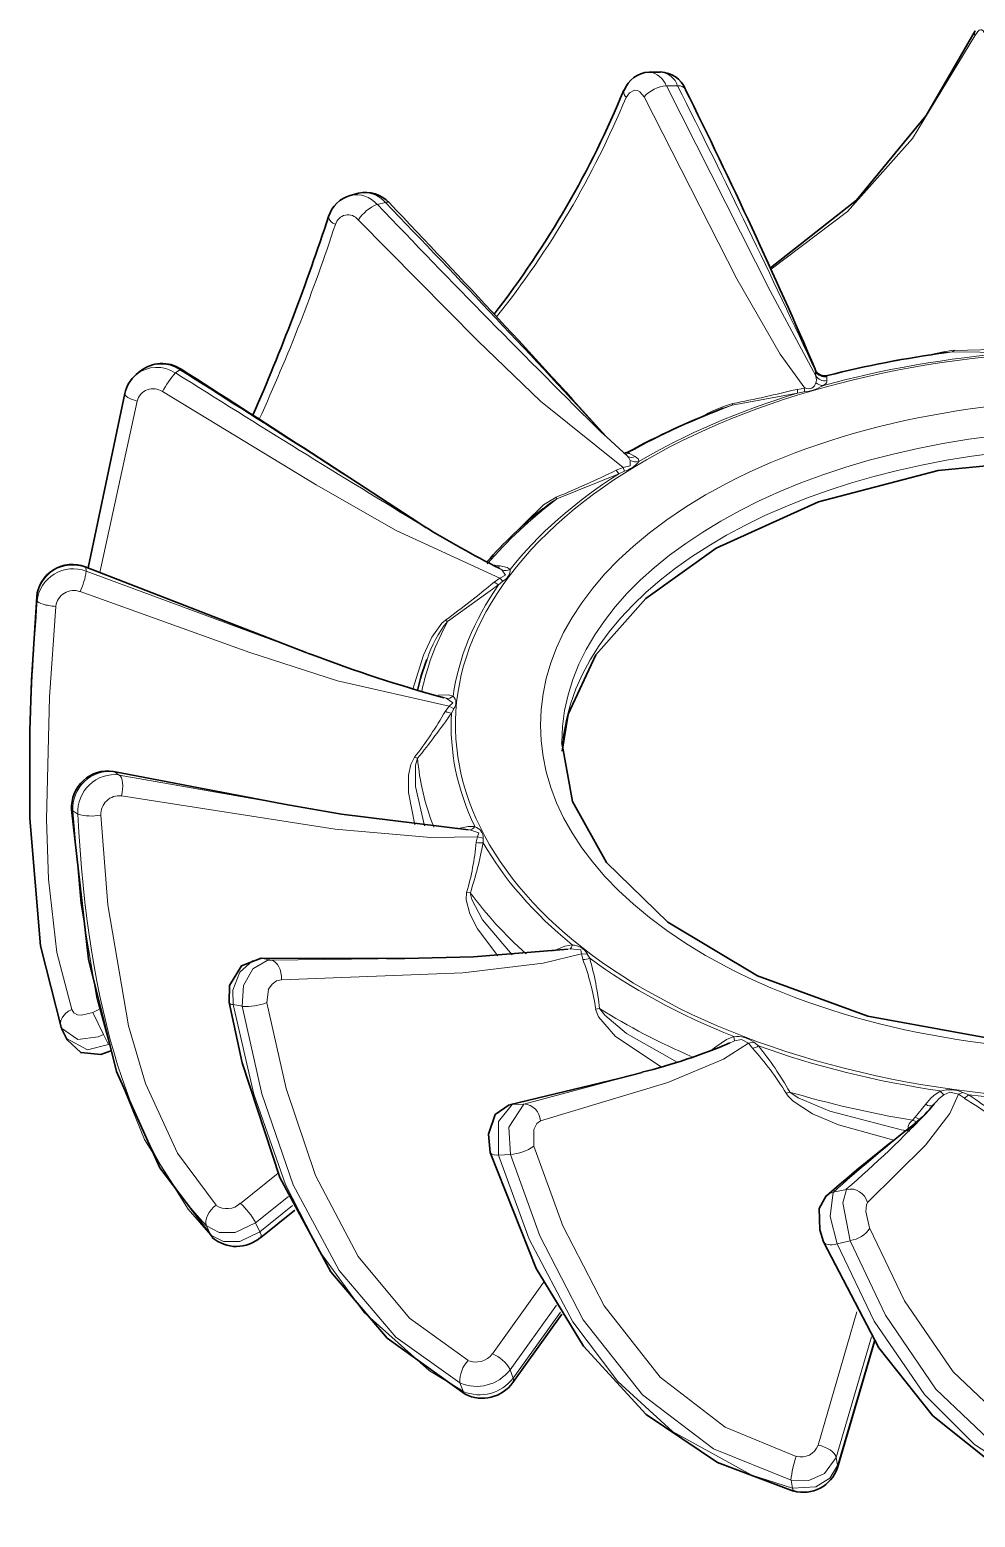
# Model space of a CAD drawing. Extents: x 145 to 857, y 42 to 790.
# Drawn here: x 702.72 to 705.377, y 465.918 to 470.099 of the extents above; entities that cross this region are included whole.
import ezdxf

# ---------------------------------------------------------------- set-up
doc = ezdxf.new("R2010")
doc.units = 0

msp = doc.modelspace()

# ---------------------------------------------------------------- linework, layer by layer
at = {"color": 7, "lineweight": 35, "ltscale": 0.000782849}
msp.add_line((704.4608, 469.9797), (704.4921, 469.9802), dxfattribs=at)
at = {"color": 7, "lineweight": 13, "ltscale": 0.000799566}
msp.add_line((704.5095, 469.9414), (704.5414, 469.9413), dxfattribs=at)
at = {"color": 7, "lineweight": 35, "ltscale": 0.000593284}
msp.add_line((703.6208, 469.6331), (703.6437, 469.6392), dxfattribs=at)
at = {"color": 7, "lineweight": 13, "ltscale": 0.000600681}
msp.add_line((703.6963, 469.608), (703.7197, 469.6136), dxfattribs=at)
at = {"color": 7, "lineweight": 13, "ltscale": 0.004303}
msp.add_line((705.3184, 469.1975), (705.4904, 469.2014), dxfattribs=at)
at = {"color": 7, "lineweight": 13, "ltscale": 0.000447902}
msp.add_line((705.2954, 469.1914), (705.3132, 469.1932), dxfattribs=at)
at = {"color": 7, "lineweight": 13, "ltscale": 0.000166845}
msp.add_line((705.3132, 469.1932), (705.3184, 469.1975), dxfattribs=at)
at = {"color": 7, "lineweight": 13, "ltscale": 0.004265}
msp.add_line((705.3132, 469.1932), (705.4838, 469.1914), dxfattribs=at)
at = {"color": 7, "lineweight": 35, "ltscale": 0.000372081}
msp.add_line((703.019, 469.1294), (703.0304, 469.139), dxfattribs=at)
at = {"color": 7, "lineweight": 13, "ltscale": 0.000376605}
msp.add_line((703.1296, 469.1342), (703.1416, 469.1433), dxfattribs=at)
at = {"color": 7, "lineweight": 13, "ltscale": 9.48626e-05}
msp.add_line((703.1416, 469.1433), (703.145, 469.145), dxfattribs=at)
at = {"color": 7, "lineweight": 13, "ltscale": 6.61077e-05}
msp.add_line((704.927, 469.1444), (704.9279, 469.1419), dxfattribs=at)
at = {"color": 7, "lineweight": 13, "ltscale": 0.000102949}
msp.add_line((704.9279, 469.1419), (704.9287, 469.1379), dxfattribs=at)
at = {"color": 7, "lineweight": 13, "ltscale": 0.000294593}
msp.add_line((704.9287, 469.1379), (704.929, 469.1261), dxfattribs=at)
at = {"color": 7, "lineweight": 13, "ltscale": 0.000308846}
msp.add_line((704.929, 469.1261), (704.9316, 469.114), dxfattribs=at)
at = {"color": 7, "lineweight": 13, "ltscale": 6.42502e-05}
msp.add_line((704.96, 469.1259), (704.9598, 469.1233), dxfattribs=at)
at = {"color": 7, "lineweight": 13, "ltscale": 0.00026093}
msp.add_line((704.9598, 469.1233), (704.9598, 469.1129), dxfattribs=at)
at = {"color": 7, "lineweight": 13, "ltscale": 5.16325e-05}
msp.add_line((704.9617, 469.127), (704.96, 469.1259), dxfattribs=at)
at = {"color": 7, "lineweight": 35, "ltscale": 0.0125}
msp.add_line((702.8842, 468.5867), (702.987, 469.076), dxfattribs=at)
at = {"color": 7, "lineweight": 13, "ltscale": 0.004658}
msp.add_line((704.6943, 469.0433), (704.8775, 469.0775), dxfattribs=at)
at = {"color": 7, "lineweight": 13, "ltscale": 0.000538583}
msp.add_line((704.8773, 469.0881), (704.8986, 469.0917), dxfattribs=at)
at = {"color": 7, "lineweight": 13, "ltscale": 0.000265542}
msp.add_line((704.8775, 469.0775), (704.8773, 469.0881), dxfattribs=at)
at = {"color": 7, "lineweight": 13, "ltscale": 0.00048359}
msp.add_line((704.8775, 469.0775), (704.8965, 469.0812), dxfattribs=at)
at = {"color": 7, "lineweight": 13, "ltscale": 0.00026753}
msp.add_line((704.8965, 469.0812), (704.8986, 469.0917), dxfattribs=at)
at = {"color": 7, "lineweight": 13, "ltscale": 0.000190639}
msp.add_line((704.9296, 469.1067), (704.9316, 469.114), dxfattribs=at)
at = {"color": 7, "lineweight": 13, "ltscale": 0.000221127}
msp.add_line((704.9511, 469.0989), (704.9578, 469.1047), dxfattribs=at)
at = {"color": 7, "lineweight": 13, "ltscale": 0.012319}
msp.add_line((702.9166, 468.5735), (703.022, 469.0549), dxfattribs=at)
at = {"color": 7, "lineweight": 13, "ltscale": 0.000675295}
msp.add_line((704.6687, 469.0348), (704.6943, 469.0433), dxfattribs=at)
at = {"color": 7, "lineweight": 13, "ltscale": 0.000129639}
msp.add_line((704.6943, 469.0433), (704.6958, 469.0482), dxfattribs=at)
at = {"color": 7, "lineweight": 35, "ltscale": 0.002391}
msp.add_line((704.3995, 468.9), (704.3293, 468.965), dxfattribs=at)
at = {"color": 7, "lineweight": 35, "ltscale": 0.000299956}
msp.add_line((704.4012, 468.9115), (704.3895, 468.9087), dxfattribs=at)
at = {"color": 7, "lineweight": 13, "ltscale": 0.000304913}
msp.add_line((704.4023, 468.9102), (704.3903, 468.9082), dxfattribs=at)
at = {"color": 7, "lineweight": 13, "ltscale": 4.03132e-05}
msp.add_line((704.4015, 468.9116), (704.4023, 468.9102), dxfattribs=at)
at = {"color": 7, "lineweight": 13, "ltscale": 0.000104163}
msp.add_line((704.4023, 468.9102), (704.4058, 468.908), dxfattribs=at)
at = {"color": 7, "lineweight": 13, "ltscale": 0.000532986}
msp.add_line((704.3683, 468.8606), (704.3881, 468.8684), dxfattribs=at)
at = {"color": 7, "lineweight": 13, "ltscale": 0.000275082}
msp.add_line((704.3918, 468.858), (704.3881, 468.8684), dxfattribs=at)
at = {"color": 7, "lineweight": 13, "ltscale": 0.000337085}
msp.add_line((704.4058, 468.908), (704.3925, 468.9062), dxfattribs=at)
at = {"color": 7, "lineweight": 13, "ltscale": 0.000154295}
msp.add_line((704.3995, 468.9), (704.4038, 468.8956), dxfattribs=at)
at = {"color": 7, "lineweight": 35, "ltscale": 4.91371e-05}
msp.add_line((704.4011, 468.8989), (704.3995, 468.9), dxfattribs=at)
at = {"color": 7, "lineweight": 13, "ltscale": 0.000204229}
msp.add_line((704.4078, 468.8885), (704.4038, 468.8956), dxfattribs=at)
at = {"color": 7, "lineweight": 13, "ltscale": 0.000449309}
msp.add_line((704.4058, 468.908), (704.4214, 468.8991), dxfattribs=at)
at = {"color": 7, "lineweight": 13, "ltscale": 0.000300781}
msp.add_line((704.4214, 468.8991), (704.431, 468.8918), dxfattribs=at)
at = {"color": 7, "lineweight": 13, "ltscale": 0.00016126}
msp.add_line((704.4317, 468.8854), (704.431, 468.8918), dxfattribs=at)
at = {"color": 7, "lineweight": 13, "ltscale": 0.004687}
msp.add_line((704.2015, 468.7802), (704.3752, 468.8507), dxfattribs=at)
at = {"color": 7, "lineweight": 13, "ltscale": 0.000302263}
msp.add_line((704.3752, 468.8507), (704.3683, 468.8606), dxfattribs=at)
at = {"color": 7, "lineweight": 13, "ltscale": 0.00045224}
msp.add_line((704.3752, 468.8507), (704.3918, 468.858), dxfattribs=at)
at = {"color": 7, "lineweight": 13, "ltscale": 0.000135142}
msp.add_line((704.2015, 468.7802), (704.1992, 468.785), dxfattribs=at)
at = {"color": 7, "lineweight": 13, "ltscale": 5.26152e-05}
msp.add_line((702.877, 468.5873), (702.8759, 468.5891), dxfattribs=at)
at = {"color": 7, "lineweight": 35, "ltscale": 0.016711}
msp.add_line((703.499, 468.3471), (702.8759, 468.5891), dxfattribs=at)
at = {"color": 7, "lineweight": 13, "ltscale": 0.000258127}
msp.add_line((702.8779, 468.577), (702.877, 468.5873), dxfattribs=at)
at = {"color": 7, "lineweight": 13, "ltscale": 0.01671}
msp.add_line((703.5005, 468.3465), (702.877, 468.5873), dxfattribs=at)
at = {"color": 7, "lineweight": 13, "ltscale": 0.016896}
msp.add_line((702.8779, 468.577), (703.5117, 468.3423), dxfattribs=at)
at = {"color": 7, "lineweight": 13, "ltscale": 0.000561741}
msp.add_line((704.0198, 468.5949), (704.0421, 468.592), dxfattribs=at)
at = {"color": 7, "lineweight": 13, "ltscale": 0.000231674}
msp.add_line((704.0421, 468.592), (704.0338, 468.5879), dxfattribs=at)
at = {"color": 7, "lineweight": 13, "ltscale": 0.000277911}
msp.add_line((704.0467, 468.5804), (704.0372, 468.5862), dxfattribs=at)
at = {"color": 7, "lineweight": 13, "ltscale": 0.000512242}
msp.add_line((704.0421, 468.592), (704.0621, 468.5876), dxfattribs=at)
at = {"color": 7, "lineweight": 13, "ltscale": 0.000242952}
msp.add_line((704.0701, 468.5821), (704.0621, 468.5876), dxfattribs=at)
at = {"color": 7, "lineweight": 13, "ltscale": 0.004408}
msp.add_line((703.8943, 468.4356), (704.0376, 468.5384), dxfattribs=at)
at = {"color": 7, "lineweight": 13, "ltscale": 0.000494978}
msp.add_line((704.0247, 468.5463), (704.0408, 468.5578), dxfattribs=at)
at = {"color": 7, "lineweight": 13, "ltscale": 0.000377364}
msp.add_line((704.0376, 468.5384), (704.0247, 468.5463), dxfattribs=at)
at = {"color": 7, "lineweight": 13, "ltscale": 0.000397881}
msp.add_line((704.0376, 468.5384), (704.0497, 468.5487), dxfattribs=at)
at = {"color": 7, "lineweight": 13, "ltscale": 0.000318309}
msp.add_line((704.0497, 468.5487), (704.0408, 468.5578), dxfattribs=at)
at = {"color": 7, "lineweight": 35, "ltscale": 0.005847}
msp.add_line((702.7394, 468.5044), (702.725, 468.2709), dxfattribs=at)
at = {"color": 7, "lineweight": 13, "ltscale": 0.005829}
msp.add_line((702.7394, 468.5037), (702.725, 468.2709), dxfattribs=at)
at = {"color": 7, "lineweight": 13, "ltscale": 0.000257892}
msp.add_line((702.741, 468.4935), (702.7394, 468.5037), dxfattribs=at)
at = {"color": 7, "lineweight": 13, "ltscale": 0.000177763}
msp.add_line((703.8943, 468.4356), (703.8885, 468.4396), dxfattribs=at)
at = {"color": 7, "lineweight": 35, "ltscale": 0.000298425}
msp.add_line((703.5005, 468.3465), (703.5117, 468.3423), dxfattribs=at)
at = {"color": 7, "lineweight": 35, "ltscale": 0.003574}
msp.add_line((702.725, 468.2709), (702.7204, 468.1281), dxfattribs=at)
at = {"color": 7, "lineweight": 13, "ltscale": 0.000702024}
msp.add_line((703.8677, 468.2285), (703.8958, 468.229), dxfattribs=at)
at = {"color": 7, "lineweight": 13, "ltscale": 0.000359363}
msp.add_line((703.8899, 468.2197), (703.8759, 468.223), dxfattribs=at)
at = {"color": 7, "lineweight": 13, "ltscale": 0.000364782}
msp.add_line((703.91, 468.2258), (703.8958, 468.229), dxfattribs=at)
at = {"color": 7, "lineweight": 13, "ltscale": 0.000440388}
msp.add_line((703.8881, 468.1831), (703.8985, 468.1973), dxfattribs=at)
at = {"color": 7, "lineweight": 13, "ltscale": 0.000368556}
msp.add_line((703.9116, 468.1904), (703.8985, 468.1973), dxfattribs=at)
at = {"color": 7, "lineweight": 13, "ltscale": 0.000341913}
msp.add_line((703.9053, 468.1783), (703.9116, 468.1904), dxfattribs=at)
at = {"color": 7, "lineweight": 35, "ltscale": 0.000142702}
msp.add_line((702.7204, 468.1281), (702.7203, 468.1223), dxfattribs=at)
at = {"color": 7, "lineweight": 13, "ltscale": 0.000225954}
msp.add_line((703.8098, 468.0512), (703.8011, 468.0537), dxfattribs=at)
at = {"color": 7, "lineweight": 35, "ltscale": 0.012207}
msp.add_line((703.4344, 467.9221), (702.9548, 468.0137), dxfattribs=at)
at = {"color": 7, "lineweight": 13, "ltscale": 0.000406331}
msp.add_line((702.9713, 468.0037), (702.9576, 468.0125), dxfattribs=at)
at = {"color": 7, "lineweight": 13, "ltscale": 0.012131}
msp.add_line((703.4344, 467.9221), (702.9576, 468.0125), dxfattribs=at)
at = {"color": 7, "lineweight": 13, "ltscale": 0.012578}
msp.add_line((702.9713, 468.0037), (703.4667, 467.9161), dxfattribs=at)
at = {"color": 7, "lineweight": 13, "ltscale": 0.000127191}
msp.add_line((702.8405, 467.903), (702.8372, 467.9068), dxfattribs=at)
at = {"color": 7, "lineweight": 35, "ltscale": 0.000822149}
msp.add_line((703.4344, 467.9221), (703.4667, 467.9161), dxfattribs=at)
at = {"color": 7, "lineweight": 13, "ltscale": 0.000416867}
msp.add_line((702.8547, 467.8943), (702.8405, 467.903), dxfattribs=at)
at = {"color": 7, "lineweight": 13, "ltscale": 0.000836411}
msp.add_line((703.919, 467.8525), (703.9518, 467.8592), dxfattribs=at)
at = {"color": 7, "lineweight": 13, "ltscale": 0.000469981}
msp.add_line((703.9706, 467.8593), (703.9518, 467.8592), dxfattribs=at)
at = {"color": 7, "lineweight": 13, "ltscale": 0.000398701}
msp.add_line((703.9749, 467.8148), (703.9783, 467.8304), dxfattribs=at)
at = {"color": 7, "lineweight": 13, "ltscale": 0.000404128}
msp.add_line((703.994, 467.8265), (703.9783, 467.8304), dxfattribs=at)
at = {"color": 7, "lineweight": 13, "ltscale": 0.00031904}
msp.add_line((703.9944, 467.8137), (703.994, 467.8265), dxfattribs=at)
at = {"color": 7, "lineweight": 13, "ltscale": 0.000262894}
msp.add_line((703.9581, 467.6732), (703.9476, 467.6738), dxfattribs=at)
at = {"color": 7, "lineweight": 35, "ltscale": 0.008803}
msp.add_line((703.7222, 467.488), (703.3701, 467.4887), dxfattribs=at)
at = {"color": 7, "lineweight": 13, "ltscale": 0.000632916}
msp.add_line((703.3988, 467.4835), (703.374, 467.4883), dxfattribs=at)
at = {"color": 7, "lineweight": 13, "ltscale": 0.008705}
msp.add_line((703.7222, 467.488), (703.374, 467.4883), dxfattribs=at)
at = {"color": 7, "lineweight": 13, "ltscale": 0.009388}
msp.add_line((703.3988, 467.4835), (703.7743, 467.4883), dxfattribs=at)
at = {"color": 7, "lineweight": 35, "ltscale": 0.001303}
msp.add_line((703.7222, 467.488), (703.7743, 467.4883), dxfattribs=at)
at = {"color": 7, "lineweight": 13, "ltscale": 0.000901334}
msp.add_line((704.1901, 467.5092), (704.2235, 467.5227), dxfattribs=at)
at = {"color": 7, "lineweight": 13, "ltscale": 0.000539846}
msp.add_line((704.2447, 467.5269), (704.2235, 467.5227), dxfattribs=at)
at = {"color": 7, "lineweight": 13, "ltscale": 0.000400427}
msp.add_line((704.2745, 467.4859), (704.2706, 467.5014), dxfattribs=at)
at = {"color": 7, "lineweight": 13, "ltscale": 0.000410774}
msp.add_line((704.287, 467.5008), (704.2706, 467.5014), dxfattribs=at)
at = {"color": 7, "lineweight": 13, "ltscale": 0.000346641}
msp.add_line((704.294, 467.4888), (704.287, 467.5008), dxfattribs=at)
at = {"color": 7, "lineweight": 13, "ltscale": 0.000476319}
msp.add_line((702.897, 467.3362), (702.9141, 467.3446), dxfattribs=at)
at = {"color": 7, "lineweight": 13, "ltscale": 0.001721}
msp.add_line((702.897, 467.3362), (702.9272, 467.2744), dxfattribs=at)
at = {"color": 7, "lineweight": 13, "ltscale": 0.000641996}
msp.add_line((703.3165, 467.3539), (703.2913, 467.3585), dxfattribs=at)
at = {"color": 7, "lineweight": 13, "ltscale": 0.000277401}
msp.add_line((704.3214, 467.3474), (704.3104, 467.3458), dxfattribs=at)
at = {"color": 7, "lineweight": 35, "ltscale": 0.000209173}
msp.add_line((702.8109, 467.2874), (702.8076, 467.2951), dxfattribs=at)
at = {"color": 7, "lineweight": 35, "ltscale": 0.000793624}
msp.add_line((702.8251, 467.2591), (702.8109, 467.2874), dxfattribs=at)
at = {"color": 7, "lineweight": 13, "ltscale": 0.00078953}
msp.add_line((702.9414, 467.2461), (702.9272, 467.2744), dxfattribs=at)
at = {"color": 7, "lineweight": 13, "ltscale": 0.000492358}
msp.add_line((704.6326, 467.2281), (704.6481, 467.2402), dxfattribs=at)
at = {"color": 7, "lineweight": 13, "ltscale": 0.000903966}
msp.add_line((704.6481, 467.2402), (704.6782, 467.2602), dxfattribs=at)
at = {"color": 7, "lineweight": 13, "ltscale": 0.000563306}
msp.add_line((704.6991, 467.2687), (704.6782, 467.2602), dxfattribs=at)
at = {"color": 7, "lineweight": 13, "ltscale": 0.000432705}
msp.add_line((704.7006, 467.2563), (704.6846, 467.2497), dxfattribs=at)
at = {"color": 7, "lineweight": 13, "ltscale": 0.000311153}
msp.add_line((704.6991, 467.2687), (704.7006, 467.2563), dxfattribs=at)
at = {"color": 7, "lineweight": 13, "ltscale": 0.000383806}
msp.add_line((704.7554, 467.2526), (704.7402, 467.25), dxfattribs=at)
at = {"color": 7, "lineweight": 13, "ltscale": 0.000442844}
msp.add_line((704.751, 467.236), (704.7402, 467.25), dxfattribs=at)
at = {"color": 7, "lineweight": 13, "ltscale": 0.000404171}
msp.add_line((704.7681, 467.2426), (704.7554, 467.2526), dxfattribs=at)
at = {"color": 7, "lineweight": 13, "ltscale": 0.008595}
msp.add_line((704.1086, 467.079), (704.4407, 467.1679), dxfattribs=at)
at = {"color": 7, "lineweight": 35, "ltscale": 0.001681}
msp.add_line((704.3756, 467.1512), (704.4407, 467.1679), dxfattribs=at)
at = {"color": 7, "lineweight": 35, "ltscale": 0.007896}
msp.add_line((704.3756, 467.1512), (704.0686, 467.077), dxfattribs=at)
at = {"color": 7, "lineweight": 13, "ltscale": 0.007717}
msp.add_line((704.3756, 467.1512), (704.0757, 467.078), dxfattribs=at)
at = {"color": 7, "lineweight": 13, "ltscale": 0.000271028}
msp.add_line((704.8558, 467.1129), (704.8456, 467.1092), dxfattribs=at)
at = {"color": 7, "lineweight": 13, "ltscale": 0.000549361}
msp.add_line((705.2792, 467.1157), (705.261, 467.1033), dxfattribs=at)
at = {"color": 7, "lineweight": 13, "ltscale": 0.000369077}
msp.add_line((705.2792, 467.1157), (705.2888, 467.1045), dxfattribs=at)
at = {"color": 7, "lineweight": 13, "ltscale": 0.00033031}
msp.add_line((705.3425, 467.1118), (705.3304, 467.1065), dxfattribs=at)
at = {"color": 7, "lineweight": 13, "ltscale": 0.000457647}
msp.add_line((705.3594, 467.1048), (705.3425, 467.1118), dxfattribs=at)
at = {"color": 7, "lineweight": 13, "ltscale": 0.000822834}
msp.add_line((704.1086, 467.079), (704.0757, 467.078), dxfattribs=at)
at = {"color": 7, "lineweight": 13, "ltscale": 0.001157}
msp.add_line((705.2086, 467.0419), (705.2378, 467.0779), dxfattribs=at)
at = {"color": 7, "lineweight": 35, "ltscale": 0.000494291}
msp.add_line((705.2616, 467.0793), (705.249, 467.064), dxfattribs=at)
at = {"color": 7, "lineweight": 13, "ltscale": 0.000643536}
msp.add_line((705.2589, 467.0758), (705.2761, 467.095), dxfattribs=at)
at = {"color": 7, "lineweight": 13, "ltscale": 0.000396729}
msp.add_line((705.2888, 467.1045), (705.2761, 467.095), dxfattribs=at)
at = {"color": 7, "lineweight": 13, "ltscale": 0.00049773}
msp.add_line((705.3468, 467.0952), (705.3304, 467.1065), dxfattribs=at)
at = {"color": 7, "lineweight": 13, "ltscale": 0.000395214}
msp.add_line((705.3594, 467.1048), (705.3468, 467.0952), dxfattribs=at)
at = {"color": 7, "lineweight": 13, "ltscale": 0.000279382}
msp.add_line((705.2014, 467.0334), (705.2086, 467.0419), dxfattribs=at)
at = {"color": 7, "lineweight": 13, "ltscale": 0.000317067}
msp.add_line((705.2014, 467.0334), (705.2132, 467.0287), dxfattribs=at)
at = {"color": 7, "lineweight": 13, "ltscale": 0.000351499}
msp.add_line((705.2086, 467.0419), (705.2213, 467.0359), dxfattribs=at)
at = {"color": 7, "lineweight": 13, "ltscale": 0.000178658}
msp.add_line((705.1693, 467.007), (705.1622, 467.0084), dxfattribs=at)
at = {"color": 7, "lineweight": 13, "ltscale": 0.000496511}
msp.add_line((705.1888, 467.0034), (705.1693, 467.007), dxfattribs=at)
at = {"color": 7, "lineweight": 13, "ltscale": 0.000830788}
msp.add_line((704.0707, 466.9372), (704.0375, 466.9358), dxfattribs=at)
at = {"color": 7, "lineweight": 13, "ltscale": 0.003392}
msp.add_line((703.3121, 466.7995), (703.4178, 466.8845), dxfattribs=at)
at = {"color": 7, "lineweight": 13, "ltscale": 0.002949}
msp.add_line((703.3547, 466.7451), (703.4467, 466.8189), dxfattribs=at)
at = {"color": 7, "lineweight": 13, "ltscale": 0.000949672}
msp.add_line((705.0153, 466.8391), (704.9782, 466.831), dxfattribs=at)
at = {"color": 7, "lineweight": 13, "ltscale": 0.002951}
msp.add_line((703.4587, 466.7935), (703.3667, 466.7195), dxfattribs=at)
at = {"color": 7, "lineweight": 35, "ltscale": 0.003064}
msp.add_line((703.4649, 466.7809), (703.3693, 466.7042), dxfattribs=at)
at = {"color": 7, "lineweight": 13, "ltscale": 0.000718021}
msp.add_line((703.2291, 466.7109), (703.2168, 466.7368), dxfattribs=at)
at = {"color": 7, "lineweight": 13, "ltscale": 0.000706484}
msp.add_line((703.3667, 466.7195), (703.3547, 466.7451), dxfattribs=at)
at = {"color": 7, "lineweight": 13, "ltscale": 0.000186214}
msp.add_line((703.2291, 466.7109), (703.2332, 466.7047), dxfattribs=at)
at = {"color": 7, "lineweight": 13, "ltscale": 0.000953499}
msp.add_line((705.0262, 466.6945), (704.989, 466.686), dxfattribs=at)
at = {"color": 7, "lineweight": 13, "ltscale": 0.006165}
msp.add_line((704.02, 466.3772), (704.1637, 466.5776), dxfattribs=at)
at = {"color": 7, "lineweight": 13, "ltscale": 0.005578}
msp.add_line((704.0699, 466.3322), (704.2, 466.5135), dxfattribs=at)
at = {"color": 7, "lineweight": 35, "ltscale": 0.005903}
msp.add_line((704.2156, 466.488), (704.0779, 466.2961), dxfattribs=at)
at = {"color": 7, "lineweight": 13, "ltscale": 0.005715}
msp.add_line((704.2115, 466.4944), (704.0782, 466.3087), dxfattribs=at)
at = {"color": 7, "lineweight": 13, "ltscale": 0.009768}
msp.add_line((704.9355, 466.1201), (705.0449, 466.4952), dxfattribs=at)
at = {"color": 7, "lineweight": 13, "ltscale": 0.008846}
msp.add_line((704.9865, 466.0854), (705.0859, 466.425), dxfattribs=at)
at = {"color": 7, "lineweight": 35, "ltscale": 0.009258}
msp.add_line((705.0941, 466.412), (704.99, 466.0566), dxfattribs=at)
at = {"color": 7, "lineweight": 13, "ltscale": 0.009134}
msp.add_line((705.093, 466.4138), (704.9903, 466.0632), dxfattribs=at)
at = {"color": 7, "lineweight": 13, "ltscale": 0.000623549}
msp.add_line((704.0782, 466.3087), (704.0699, 466.3322), dxfattribs=at)
at = {"color": 7, "lineweight": 13, "ltscale": 0.000634892}
msp.add_line((703.9379, 466.2717), (703.929, 466.2955), dxfattribs=at)
at = {"color": 7, "lineweight": 13, "ltscale": 0.000564924}
msp.add_line((704.9903, 466.0632), (704.9865, 466.0854), dxfattribs=at)
at = {"color": 7, "lineweight": 13, "ltscale": 0.000164209}
msp.add_line((704.9903, 466.0632), (704.99, 466.0566), dxfattribs=at)
at = {"color": 7, "lineweight": 13, "ltscale": 0.000572341}
msp.add_line((704.864, 465.999), (704.8597, 466.0215), dxfattribs=at)
at = {"color": 7, "lineweight": 13, "ltscale": 0.000209292}
msp.add_line((704.864, 465.999), (704.8664, 465.991), dxfattribs=at)
at = {"color": 7, "lineweight": 35}
for points in [[(704.8019, 469.4294), (705.0433, 469.6195), (705.2392, 469.8579), (705.377, 470.0956)], [(704.6495, 468.6412), (704.9371, 468.7715), (705.2728, 468.8596), (705.6894, 468.9007), (706.1099, 468.8754), (706.5016, 468.7857), (706.7967, 468.6604), (707.0286, 468.5007), (707.1744, 468.334), (707.2529, 468.1536), (707.2646, 468.0705)], [(704.6495, 468.6412), (704.4512, 468.5), (704.3113, 468.342), (704.2331, 468.175), (704.2159, 468.071)], [(702.8076, 467.2951), (702.75, 467.5242), (702.7197, 467.8822), (702.7203, 468.1223)], [(704.2153, 468.0951), (704.2449, 467.9292), (704.3408, 467.7582), (704.5137, 467.5899), (704.7655, 467.4395), (705.0754, 467.3265), (705.4769, 467.253), (705.8988, 467.2447), (706.3084, 467.3023), (706.6317, 467.403), (706.831, 467.5)], [(702.8372, 467.9068), (702.8844, 467.4866), (702.9639, 467.1703), (703.0851, 466.8994), (703.2332, 466.7047)], [(703.9526, 467.8499), (703.5963, 467.8943), (703.4667, 467.9161)], [(703.3701, 467.4887), (703.3152, 467.4679), (703.2814, 467.4119), (703.28, 467.3645)], [(704.2327, 467.5144), (703.967, 467.493), (703.7743, 467.4883)], [(703.9435, 466.2634), (703.7241, 466.4208), (703.5662, 466.6071), (703.4229, 466.8726), (703.3168, 467.1945), (703.28, 467.3645)], [(702.8251, 467.2591), (702.8632, 467.2237), (702.9197, 467.2187), (702.9506, 467.2292)], [(704.0676, 467.0768), (704.0282, 467.0492), (704.0088, 466.9941), (704.0142, 466.9426)], [(704.0142, 466.9426), (704.1433, 466.6168), (704.2767, 466.398), (704.4528, 466.2065), (704.6533, 466.071), (704.8664, 465.991)], [(704.9587, 466.8213), (704.9384, 466.7853), (704.9407, 466.7252), (704.951, 466.6917)], [(705.8923, 465.9175), (705.6686, 465.9532), (705.4529, 466.0471), (705.2583, 466.2025), (705.106, 466.3936), (704.951, 466.6917)]]:
    msp.add_lwpolyline(points, dxfattribs=at)
at = {"color": 7, "lineweight": 13}
for points in [[(704.8034, 469.426), (705.0184, 469.5881), (705.2007, 469.7934), (705.3763, 470.0822)], [(705.3763, 470.0822), (705.3842, 470.0941), (705.3884, 470.0975), (705.3925, 470.099), (705.3962, 470.0983), (705.3995, 470.0958), (705.4025, 470.0909), (705.4059, 470.0759)], [(704.3966, 469.9084), (704.4055, 469.922), (704.4195, 469.9293), (704.428, 469.9284), (704.435, 469.9247), (704.4465, 469.9102)], [(704.5095, 469.9414), (704.8007, 469.3648), (704.929, 469.1261)], [(704.4465, 469.9102), (704.7072, 469.3989), (704.8289, 469.187), (704.8986, 469.0917)], [(703.6432, 469.565), (703.9793, 469.2245), (704.1552, 469.0551), (704.3881, 468.8684)], [(703.0928, 469.082), (703.5251, 468.8193), (703.7498, 468.6911), (704.0408, 468.5578)], [(704.3881, 468.8684), (704.4078, 468.8733), (704.4078, 468.8885)], [(704.0597, 468.6617), (704.1638, 468.7632), (704.1992, 468.785)], [(704.0408, 468.5578), (704.0566, 468.5659), (704.0467, 468.5804)], [(702.8617, 468.5194), (703.3388, 468.3488), (703.5844, 468.2691), (703.8985, 468.1973)], [(702.838, 467.3447), (702.7963, 467.5048), (702.7724, 467.7109), (702.7665, 467.879), (702.775, 468.2232), (702.7929, 468.4781)], [(703.7963, 468.2457), (703.8265, 468.3411), (703.85, 468.3913), (703.8781, 468.4306), (703.8885, 468.4396)], [(703.8985, 468.1973), (703.9091, 468.2065), (703.8899, 468.2197)], [(703.8021, 467.864), (703.7847, 467.9547), (703.7848, 468.0036), (703.791, 468.0336), (703.8011, 468.0537)], [(703.8292, 467.8607), (703.8041, 467.9714), (703.8044, 468.0314), (703.8098, 468.0512)], [(702.9778, 467.9452), (703.5784, 467.8514), (703.8469, 467.8282), (703.9783, 467.8304)], [(702.8405, 467.903), (702.863, 467.6436), (702.9083, 467.3759), (702.9647, 467.1706), (703.0425, 466.9796), (703.1652, 466.7831), (703.2291, 466.7109)], [(703.2441, 466.7952), (703.1346, 466.9406), (703.0455, 467.1364), (702.9976, 467.2988), (702.9391, 467.639), (702.9193, 467.8909)], [(703.9783, 467.8304), (703.9825, 467.8416), (703.9563, 467.8497)], [(704.0359, 467.4959), (703.9784, 467.5717), (703.9567, 467.6141), (703.9462, 467.6532), (703.9476, 467.6738)], [(704.0756, 467.4981), (703.9922, 467.5971), (703.9624, 467.6537), (703.9581, 467.6732)], [(703.374, 467.4883), (703.3457, 467.4816), (703.3105, 467.4501), (703.2908, 467.3989), (703.2913, 467.3585)], [(703.4271, 467.4285), (703.9372, 467.4478), (704.1633, 467.4749), (704.2706, 467.5014)], [(704.2706, 467.5014), (704.2685, 467.5125), (704.2378, 467.5151)], [(703.3165, 467.3539), (703.3204, 467.4127), (703.347, 467.4591), (703.3867, 467.4822), (703.3988, 467.4835)], [(703.3859, 467.364), (703.3912, 467.4016), (703.4008, 467.4156), (703.4135, 467.4251), (703.4271, 467.4285)], [(703.9513, 466.3589), (703.7867, 466.4773), (703.6424, 466.6504), (703.5231, 466.8786), (703.4401, 467.1231), (703.3859, 467.364)], [(702.838, 467.3447), (702.8441, 467.3357), (702.8544, 467.3302), (702.8655, 467.3286), (702.897, 467.3362)], [(703.2913, 467.3585), (703.3492, 467.1072), (703.4384, 466.8532), (703.5358, 466.6631), (703.6591, 466.4939), (703.8431, 466.3291), (703.9379, 466.2717)], [(703.929, 466.2955), (703.7487, 466.4238), (703.5893, 466.611), (703.4604, 466.8519), (703.3722, 467.1078), (703.3165, 467.3539)], [(704.495, 467.1833), (704.3666, 467.269), (704.3185, 467.3243), (704.3104, 467.3458)], [(704.5399, 467.1968), (704.3969, 467.2778), (704.3358, 467.3286), (704.3214, 467.3474)], [(702.8089, 467.2921), (702.8546, 467.2603), (702.9122, 467.2679), (702.9272, 467.2744)], [(702.9414, 467.2461), (702.8824, 467.2312), (702.8232, 467.2635)], [(704.1554, 467.0316), (704.5135, 467.1393), (704.6701, 467.2055), (704.7402, 467.25)], [(704.7402, 467.25), (704.7208, 467.2606), (704.7006, 467.2563)], [(705.1622, 467.0084), (704.9689, 467.0586), (704.88, 467.0968), (704.8558, 467.1129)], [(705.3304, 467.1065), (705.306, 467.1125), (705.2888, 467.1045)], [(704.0757, 467.078), (704.037, 467.0301), (704.0375, 466.9358)], [(704.0707, 466.9372), (704.0663, 467.0139), (704.1086, 467.079)], [(705.1483, 466.9776), (704.9926, 467.0207), (704.9202, 467.0519), (704.8659, 467.0869), (704.8514, 467.101), (704.8456, 467.1092)], [(705.0748, 466.8026), (705.2378, 466.9633), (705.3059, 467.0526), (705.3304, 467.1065)], [(704.1365, 466.9611), (704.1362, 467.0072), (704.1448, 467.0243), (704.1554, 467.0316)], [(704.8743, 466.0886), (704.6741, 466.1704), (704.4918, 466.3112), (704.3344, 466.5114), (704.2177, 466.7367), (704.1365, 466.9611)], [(704.0375, 466.9358), (704.1237, 466.6992), (704.2461, 466.4666), (704.373, 466.2989), (704.5266, 466.1588), (704.7494, 466.0358), (704.864, 465.999)], [(704.8597, 466.0215), (704.6414, 466.1099), (704.4424, 466.2617), (704.2753, 466.4727), (704.1531, 466.7083), (704.0707, 466.9372)], [(704.9782, 466.831), (704.9698, 466.7629), (704.989, 466.686)], [(705.0262, 466.6945), (705.0054, 466.8015), (705.0153, 466.8391)], [(705.0806, 466.7307), (705.0702, 466.7773), (705.0714, 466.7957), (705.0735, 466.8008), (705.0748, 466.8026)], [(703.2168, 466.7368), (703.2523, 466.7183), (703.2974, 466.7184), (703.3547, 466.7451)], [(703.3667, 466.7195), (703.3102, 466.6929), (703.2644, 466.6926), (703.2291, 466.7109)], [(705.8966, 465.9478), (705.6667, 465.9908), (705.452, 466.1014), (705.2664, 466.2771), (705.1255, 466.4859), (705.0262, 466.6945)], [(705.9017, 466.0169), (705.6901, 466.057), (705.4917, 466.1597), (705.3149, 466.3263), (705.1788, 466.5261), (705.0806, 466.7307)], [(704.989, 466.686), (705.0931, 466.4691), (705.2344, 466.2624), (705.3755, 466.1219), (705.5413, 466.0147), (705.7761, 465.9386), (705.8959, 465.9257)], [(704.8597, 466.0215), (704.9093, 466.0208), (704.9536, 466.0402), (704.9865, 466.0854)], [(704.9903, 466.0632), (704.9687, 466.0276), (704.9297, 466.0032), (704.864, 465.999)]]:
    msp.add_lwpolyline(points, dxfattribs=at)
for centre, radius, start, end in [((705.3936, 470.0881), 0.0182, 155.6729, 198.8274), ((704.4532, 469.9222), 0.0586, 18.8381, 82.5372), ((704.4848, 469.9223), 0.0591, 18.5738, 82.1501), ((704.4091, 469.9242), 0.0197, 168.9297, 231.8042), ((704.5165, 469.8481), 0.0937, 94.3416, 138.4162), ((680.4338, 457.791), 26.9958, 24.85524, 26.7482), ((704.5455, 469.9193), 0.022, 38.3025, 100.421), ((702.0222, 470.8931), 2.5696, 321.4629, 337.4763), ((703.6367, 469.5573), 0.0778, 40.4278, 101.8845), ((703.6597, 469.5631), 0.078, 40.0568, 101.8305), ((703.6142, 469.5423), 0.0363, 38.1146, 165.1401), ((703.7451, 469.4955), 0.1231, 113.4289, 145.6804), ((725.8314, 490.7238), 30.591, 223.64999, 225.3401), ((678.6107, 445.3249), 34.9338, 42.57093, 44.04869), ((703.7245, 469.6032), 0.0113, 55.7436, 115.0977), ((698.4722, 471.2305), 5.3755, 335.5337, 341.8015), ((703.5865, 469.5796), 0.0281, 192.0244, 254.8709), ((705.3478, 468.8574), 0.3417, 94.9463, 106.8112), ((703.0771, 469.0561), 0.0938, 56.066, 128.3792), ((703.0885, 469.0655), 0.0939, 55.6915, 128.3475), ((703.3406, 468.9488), 0.2811, 138.6976, 151.7454), ((728.2438, 508.987), 47.1058, 237.78196, 238.77902), ((675.2932, 424.9348), 52.2485, 56.88922, 57.79179), ((704.9547, 469.1554), 0.03, 206.8153, 280.2601), ((704.955, 469.1535), 0.0306, 210.7579, 278.9948), ((704.9541, 469.1421), 0.0298, 212.4991, 281.0506), ((703.0662, 469.0441), 0.0458, 54.9807, 166.3599), ((703.8923, 473.1381), 4.168, 281.1149, 283.6693), ((704.8854, 469.2055), 0.1247, 275.0863, 301.6557), ((704.9091, 469.1099), 0.02, 239.9139, 351.1131), ((704.9495, 469.1281), 0.0292, 226.9493, 273.0978), ((704.9514, 469.1108), 0.00877, 316.5213, 13.6022), ((704.8146, 468.6562), 0.4101, 106.8637, 120.6754), ((704.3748, 468.9255), 0.0692, 284.136, 324.8235), ((704.4109, 468.9232), 0.0263, 247.9747, 293.6858), ((704.4235, 468.9158), 0.0316, 240.0584, 285.0345), ((703.0135, 471.6636), 3.1132, 292.3864, 295.7943), ((704.331, 468.552), 0.2624, 119.5637, 130.1762), ((702.8396, 468.493), 0.1012, 68.3988, 173.9226), ((702.8411, 468.4825), 0.1012, 68.7743, 173.7495), ((702.6898, 468.6017), 0.1902, 334.4331, 352.5251), ((704.0563, 468.6086), 0.0299, 251.1036, 297.4271), ((704.0351, 468.5809), 0.0348, 294.4342, 2.0494), ((702.7658, 470.013), 1.9329, 305.5101, 310.6389), ((709.5547, 467.9256), 6.8373, 175.23629, 178.35129), ((702.8433, 468.4716), 0.0511, 68.954, 172.6195), ((704.1453, 468.2318), 0.3237, 140.9085, 162.5298), ((703.8933, 468.2439), 0.0246, 261.9788, 312.6299), ((703.8931, 468.2071), 0.0247, 317.9837, 47.8544), ((702.9163, 468.7415), 1.1207, 322.1453, 330.1185), ((702.185, 469.3681), 2.0916, 320.9742, 325.33), ((703.9066, 468.2157), 0.0375, 240.3689, 267.9761), ((702.9453, 467.9095), 0.1046, 83.1367, 183.562), ((702.9596, 467.9005), 0.1047, 83.5135, 183.3734), ((702.972, 467.8932), 0.0526, 83.6127, 182.515), ((702.8923, 468.0308), 0.1421, 254.6006, 280.9201), ((703.9543, 467.8675), 0.0181, 276.2298, 333.3071), ((703.9627, 467.8276), 0.0317, 357.8875, 75.9479), ((703.2479, 467.8809), 0.7298, 343.515, 354.8021), ((702.8936, 468.0208), 1.1199, 341.9193, 349.3483), ((703.9869, 467.8554), 0.0424, 253.4644, 280.1315), ((704.2299, 467.527), 0.0146, 303.8519, 359.6261), ((704.243, 467.4741), 0.052, 31.1518, 88.1599), ((704.278, 467.5292), 0.0435, 265.4779, 291.6121), ((703.4717, 467.2544), 0.8548, 6.2429, 15.908), ((703.6642, 467.2537), 0.6528, 8.1096, 20.8251), ((703.2903, 467.3713), 0.0126, 213.6389, 274.4082), ((703.3279, 467.5137), 0.1605, 265.9402, 291.2024), ((704.7087, 467.1918), 0.0769, 52.4826, 97.1046), ((704.7449, 467.2764), 0.041, 278.5702, 304.3088), ((704.0454, 466.6569), 0.93, 29.3663, 39.023), ((704.1732, 466.7043), 0.785, 31.0535, 42.616), ((705.3062, 467.0255), 0.0938, 67.1738, 106.6493), ((704.1047, 467.0295), 0.0503, 2.3916, 85.3739), ((705.3514, 466.9974), 0.1392, 130.496, 144.6959), ((705.2511, 467.0925), 0.0191, 227.7501, 295.1332), ((704.8186, 466.2131), 1.028, 49.3125, 59.0854), ((704.7207, 466.1372), 1.1592, 47.9632, 56.5735), ((702.9105, 469.2773), 3.2203, 310.804, 316.5769), ((705.21, 467.0137), 0.0208, 113.4834, 214.1429), ((708.2349, 463.1982), 4.8786, 128.5934, 131.8756), ((704.0618, 467.0663), 0.1294, 273.9136, 305.3867), ((704.0302, 466.9586), 0.0233, 225.0004, 287.5803), ((704.988, 466.7869), 0.0451, 102.4851, 130.452), ((705.0251, 466.7886), 0.0516, 15.6189, 100.9512), ((703.274, 466.8384), 0.0536, 235.3304, 314.3237), ((703.1796, 466.6514), 0.1988, 28.1641, 48.195), ((703.3536, 466.7085), 0.0166, 344.5884, 40.1954), ((705.0125, 466.7775), 0.0835, 279.361, 325.4962), ((704.0197, 466.2976), 0.0914, 138.1359, 181.3171), ((703.9741, 466.4102), 0.0565, 246.124, 324.2841), ((703.9824, 466.2837), 0.1006, 29.0441, 68.0938), ((703.9757, 466.4036), 0.1182, 246.6331, 322.8659), ((703.984, 466.3801), 0.1183, 246.9461, 322.8682), ((704.0661, 466.3025), 0.0135, 331.6564, 27.1338), ((703.95, 466.2738), 0.0122, 189.5884, 238.1387), ((704.8882, 466.1376), 0.0507, 254.0935, 339.7273), ((705.0988, 466.0034), 0.24, 159.2061, 175.6675)]:
    msp.add_arc(centre, radius, start, end, dxfattribs=at)
at = {"color": 7, "lineweight": 35}
for centre, radius, start, end in [((704.4648, 469.9008), 0.0793, 92.9006, 160.045), ((704.4901, 469.902), 0.0784, 23.0284, 88.049), ((701.8843, 470.9582), 2.7082, 322.2351, 337.6589), ((690.3712, 462.8642), 15.8535, 23.33809, 26.4774), ((703.6447, 469.5479), 0.0887, 105.6381, 162.9294), ((703.6646, 469.5527), 0.089, 42.0139, 103.5621), ((683.2507, 450.0131), 28.3469, 41.93309, 43.74109), ((697.7859, 471.4501), 6.0707, 336.35837, 341.99871), ((703.0916, 469.0638), 0.097, 56.6578, 129.169), ((705.6995, 466.1979), 3.0206, 97.6891, 104.1388), ((703.0801, 469.0566), 0.0951, 130.0017, 168.2151), ((675.0309, 424.9166), 52.4074, 56.65997, 57.55764), ((704.9548, 469.1566), 0.0304, 203.7393, 283.4034), ((705.4321, 467.0238), 2.151, 110.7889, 118.6407), ((704.9426, 467.7737), 1.2521, 128.5827, 138.5274), ((705.449, 471.3558), 3.1088, 238.5552, 243.0229), ((702.8394, 468.4953), 0.1006, 68.7201, 174.8293), ((704.9568, 472.1292), 4.0527, 249.1114, 254.6547), ((704.5254, 468.0687), 0.7368, 159.3083, 166.4065), ((702.9392, 467.9132), 0.102, 81.1905, 183.592), ((704.0407, 468.7836), 1.6639, 283.9075, 292.8949), ((704.96, 467.3203), 0.3863, 306.8577, 318.4288), ((708.275, 462.9954), 5.0629, 127.5158, 130.9189), ((703.3004, 466.7819), 0.1032, 228.9651, 311.5575), ((703.9911, 466.3599), 0.1078, 243.7824, 323.6991), ((704.8939, 466.0896), 0.102, 254.4072, 341.0678)]:
    msp.add_arc(centre, radius, start, end, dxfattribs=at)
at = {"color": 7, "lineweight": 13}
for centre, major_axis, ratio, start_param, end_param in [((705.7402, 468.1441), (-1.8234, 0), 0.57735, 5.846853, 12.130038), ((705.7402, 468.1418), (-1.836, 0), 0.57735, 4.852497, 5.156665), ((705.7402, 468.105), (1.9327, 0), 0.57735, 1.793576, 1.986377), ((705.7402, 468.1441), (-1.585, 0), 0.57735, 5.497787, 11.780972), ((703.0359, 469.0657), (0.0489, -0.0103), 0.276615, 3.141593, 4.483277), ((705.7402, 468.1418), (-1.836, 0), 0.57735, 5.201563, 5.505731), ((705.7402, 468.105), (1.9327, 0), 0.57735, 2.142642, 2.335443), ((705.7402, 468.0951), (-1.525, 0), 0.57735, 3.141593, 6.283184), ((705.7402, 468.0461), (-1.525, 0), 0.57735, 3.170027, 6.253241), ((705.7402, 468.1418), (-1.836, 0), 0.57735, 5.550629, 5.854797), ((705.7402, 468.105), (-1.9327, 0), 0.57735, 5.6333, 5.826101), ((705.7402, 468.1418), (-1.836, 0), 0.57735, 5.899695, 6.203862), ((702.7908, 468.4901), (0.0499, -0.004), 0.236708, 3.201192, 4.774645), ((705.7402, 468.105), (-1.9327, 0), 0.57735, 5.982366, 6.163405), ((705.7402, 468.1418), (-1.836, 0), 0.57735, 6.24876, 6.552928), ((705.7402, 468.105), (-1.9327, 0), 0.57735, 0.048247, 0.223422), ((702.9595, 467.9557), (-0.0089, -0.0492), 0.402172, 1.428614, 2.985479), ((770.0009, 589.8613), (-66.6198, -123.2491), 0.068515, 6.171195, 6.261948), ((705.7402, 468.1418), (-1.836, 0), 0.57735, 0.314641, 0.618809), ((705.7402, 468.105), (-1.9327, 0), 0.57735, 0.397312, 0.572033), ((705.7402, 468.1418), (-1.836, 0), 0.57735, 0.663707, 0.967875), ((703.3951, 467.4338), (0.0004, -0.05), 0.642227, 1.457049, 3.013914), ((702.8546, 467.3123), (0.047, 0.0172), 0.726756, 1.661089, 3.231716), ((705.7402, 468.105), (-1.9327, 0), 0.57735, 0.746378, 0.929466), ((705.7402, 468.1418), (-1.836, 0), 0.57735, 1.012773, 1.316941), ((705.7402, 468.105), (-1.9327, 0), 0.57735, 1.095444, 1.288245), ((705.7402, 468.1418), (-1.836, 0), 0.57735, 1.361838, 1.666006), ((703.2566, 466.7657), (0.0358, 0.0349), 0.613456, 1.335503, 2.90613), ((704.9972, 466.7109), (0.0462, 0.0192), 0.423222, 3.141593, 4.363888), ((704.9382, 466.0929), (0.048, -0.014), 0.518049, 0.249653, 1.77798)]:
    msp.add_ellipse(centre, major_axis=major_axis, ratio=ratio, start_param=start_param, end_param=end_param, dxfattribs=at)

doc.saveas('drawing.dxf')
